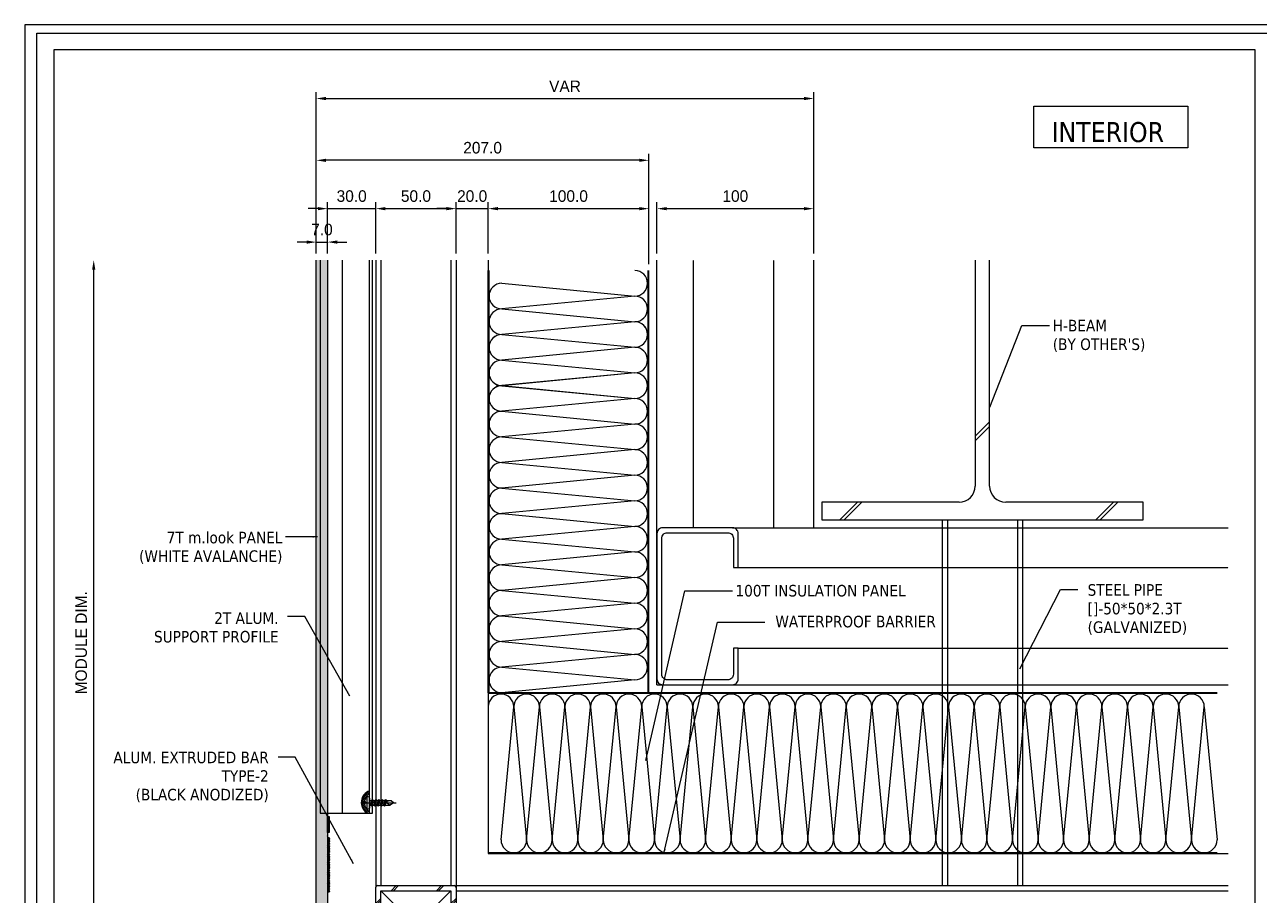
# Model space of a CAD drawing. Header units: millimetres. Extents: x 6755 to 21493, y 282 to 5565.
# Drawn here: x 18005 to 18773, y 5023 to 5565 of the extents above; entities that cross this region are included whole.
import ezdxf

# ---------------------------------------------------------------- set-up
doc = ezdxf.new("R2010")
doc.units = ezdxf.units.MM
doc.header["$MEASUREMENT"] = 0
doc.linetypes.add('CENTER', pattern=[7.75, 7.25, -0.25, 0, -0.25])
doc.linetypes.add('HIDDEN', pattern=[0.375, 0.25, -0.125])
doc.layers.add('1', color=1, linetype='CENTER', lineweight=5, true_color=0xff0000)
for name, color, linetype, true_color in [('4', 4, 'Continuous', 0x00ffff), ('7', 7, 'Continuous', 0x000000), ('Components', 7, 'Continuous', 0x000000), ('H-BEAM', 4, 'Continuous', 0x00ffff), ('Hatch', 7, 'Continuous', 0xc0c0c0), ('nt', 7, 'Continuous', 0x994c00), ('NT Panel', 7, 'Continuous', 0xbfff7f), ('PANEL', 9, 'Continuous', 0x808080), ('REV01', 7, 'Continuous', 0xc0c0c0), ('ST_L PIPE', 2, 'Continuous', 0xffff00), ('TE 07', 7, 'Continuous', 0x000000), ('TEXT', 2, 'Continuous', 0xffff00), ('Welding', 1, 'Continuous', 0xff0000)]:
    doc.layers.add(name, color=color, linetype=linetype, true_color=true_color)
doc.layers.add('DIM', color=1, linetype='Continuous')
doc.styles.add('Expo M', font='Expo M.ttf')
doc.dimstyles.new('DS2', dxfattribs={"dimscale": 2, "dimtxt": 1.8, "dimasz": 1.5, "dimexe": 1, "dimexo": 1, "dimgap": 0.5, "dimtad": 1, "dimtoh": 1, "dimdec": 1, "dimzin": 1, "dimdsep": 46, "dimtxsty": 'Expo M', "dimcen": 2, "dimadec": 1, "dimazin": 0, "dimtfac": 1, "dimtdec": 4, "dimtix": 1, "dimtmove": 1, "dimatfit": 3, "dimfxl": 1, "dimtolj": 1, "dimtzin": 1, "dimarcsym": 0})
doc.dimstyles.new('알루이엔씨4', dxfattribs={"dimscale": 4, "dimtxt": 1.8, "dimasz": 1.5, "dimexe": 1, "dimexo": 1, "dimgap": 1, "dimtad": 1, "dimtoh": 1, "dimdec": 1, "dimzin": 1, "dimdsep": 46, "dimtxsty": 'Expo M', "dimcen": 2, "dimclrt": 2, "dimadec": 1, "dimazin": 0, "dimtfac": 1, "dimtdec": 1, "dimtix": 1, "dimtmove": 1, "dimatfit": 3, "dimfxl": 1, "dimtolj": 1, "dimtzin": 1, "dimarcsym": 0})

# ---------------------------------------------------------------- blocks, each defined once
blk = doc.blocks.new('*D15')
at = {"layer": 'Defpoints', "color": 0, "transparency": 16777216}
for p in [(18495.56, 5450.55), (18398, 5418.6), (18495.56, 5418.6)]:
    blk.add_point(p, dxfattribs=at)
at = {"layer": 'DIM', "color": 0, "lineweight": -2, "transparency": 16777216}
for p, q in [((18398, 5422.6), (18398, 5454.55)), ((18404, 5450.55), (18489.56, 5450.55)), ((18495.56, 5422.6), (18495.56, 5454.55))]:
    blk.add_line(p, q, dxfattribs=at)
at = {"layer": 'DIM', "color": 0, "transparency": 16777216}
for points in [[(18404, 5451.55), (18404, 5449.55), (18398, 5450.55)], [(18489.56, 5451.55), (18489.56, 5449.55), (18495.56, 5450.55)]]:
    blk.add_solid(points, dxfattribs=at)
at = {"layer": 'DIM', "color": 2, "transparency": 16777216, "insert": (18446.78, 5458.33), "char_height": 7.2, "attachment_point": 5, "style": 'Expo M'}
blk.add_mtext('\\A1;100', dxfattribs=at)
blk = doc.blocks.new('*D16')
at = {"layer": 'Defpoints', "color": 0, "transparency": 16777216}
for p in [(18393, 5450.55), (18293, 5418.6), (18393, 5412.07)]:
    blk.add_point(p, dxfattribs=at)
at = {"layer": 'DIM', "color": 0, "lineweight": -2, "transparency": 16777216}
for p, q in [((18293, 5422.6), (18293, 5454.55)), ((18299, 5450.55), (18387, 5450.55)), ((18393, 5416.07), (18393, 5454.55))]:
    blk.add_line(p, q, dxfattribs=at)
at = {"layer": 'DIM', "color": 0, "transparency": 16777216}
for points in [[(18299, 5451.55), (18299, 5449.55), (18293, 5450.55)], [(18387, 5451.55), (18387, 5449.55), (18393, 5450.55)]]:
    blk.add_solid(points, dxfattribs=at)
at = {"layer": 'DIM', "color": 2, "transparency": 16777216, "insert": (18343, 5458.33), "char_height": 7.2, "attachment_point": 5, "style": 'Expo M'}
blk.add_mtext('\\A1;100.0', dxfattribs=at)
blk = doc.blocks.new('*D17')
at = {"layer": 'Defpoints', "color": 0, "transparency": 16777216}
for p in [(18273.01, 5450.55), (18223.01, 5418.6), (18273.01, 5418.6)]:
    blk.add_point(p, dxfattribs=at)
at = {"layer": 'DIM', "color": 0, "lineweight": -2, "transparency": 16777216}
for p, q in [((18223.01, 5422.6), (18223.01, 5454.55)), ((18229.01, 5450.55), (18267.01, 5450.55)), ((18273.01, 5422.6), (18273.01, 5454.55))]:
    blk.add_line(p, q, dxfattribs=at)
at = {"layer": 'DIM', "color": 0, "transparency": 16777216}
for points in [[(18229.01, 5451.55), (18229.01, 5449.55), (18223.01, 5450.55)], [(18267.01, 5451.55), (18267.01, 5449.55), (18273.01, 5450.55)]]:
    blk.add_solid(points, dxfattribs=at)
at = {"layer": 'DIM', "color": 2, "transparency": 16777216, "insert": (18248.01, 5458.33), "char_height": 7.2, "attachment_point": 5, "style": 'Expo M'}
blk.add_mtext('\\A1;50.0', dxfattribs=at)
blk = doc.blocks.new('*D18')
at = {"layer": 'Defpoints', "color": 0, "transparency": 16777216}
for p in [(18193, 5429.75), (18186, 5418.6), (18193, 5418.6)]:
    blk.add_point(p, dxfattribs=at)
at = {"layer": 'DIM', "color": 0, "lineweight": -2, "transparency": 16777216}
for p, q in [((18186, 5422.6), (18186, 5433.75)), ((18193, 5422.6), (18193, 5433.75)), ((18180, 5429.75), (18174, 5429.75)), ((18186, 5429.75), (18193, 5429.75)), ((18199, 5429.75), (18205, 5429.75))]:
    blk.add_line(p, q, dxfattribs=at)
at = {"layer": 'DIM', "color": 0, "transparency": 16777216}
for points in [[(18180, 5430.75), (18180, 5428.75), (18186, 5429.75)], [(18199, 5430.75), (18199, 5428.75), (18193, 5429.75)]]:
    blk.add_solid(points, dxfattribs=at)
at = {"layer": 'DIM', "color": 2, "transparency": 16777216, "insert": (18189.5, 5437.53), "char_height": 7.2, "attachment_point": 5, "style": 'Expo M'}
blk.add_mtext('\\A1;7.0', dxfattribs=at)
blk = doc.blocks.new('A$C5B8479A7')
at = {"layer": 'Hatch'}
for p, q in [((-58.53, -29.69), (-14.93, 13.91)), ((-58.53, 13.91), (-14.93, -29.69))]:
    blk.add_line(p, q, dxfattribs=at)
at = {"layer": 'ST_L PIPE'}
for p, q in [((-61.73, -31.89), (-61.73, 16.11)), ((-60.73, 17.11), (-12.73, 17.11)), ((-11.73, 16.11), (-11.73, -31.89)), ((-12.73, -32.89), (-60.73, -32.89))]:
    blk.add_line(p, q, dxfattribs=at)
at = {"layer": 'ST_L PIPE', "color": 1, "true_color": 0xff0000}
for p, q in [((-52.21, 13.91), (-49.01, 17.11)), ((-50.79, 13.91), (-47.59, 17.11)), ((-24.01, 13.91), (-20.81, 17.11)), ((-22.59, 13.91), (-19.39, 17.11)), ((-61.73, 6), (-58.53, 9.2)), ((-61.73, 4.58), (-58.53, 7.78)), ((-61.73, -25.2), (-58.53, -22)), ((-61.73, -26.62), (-58.53, -23.42)), ((-52.21, -32.89), (-49.01, -29.69)), ((-50.79, -32.89), (-47.59, -29.69)), ((-24.01, -32.89), (-20.81, -29.69)), ((-22.59, -32.89), (-19.39, -29.69))]:
    blk.add_line(p, q, dxfattribs=at)
at = {"layer": 'ST_L PIPE'}
blk.add_lwpolyline([(-14.93, -29.69), (-58.53, -29.69), (-58.53, 13.91), (-14.93, 13.91)], close=True, dxfattribs=at)
for centre, start, end in [((-60.73, 16.11), 90, 180), ((-12.73, 16.11), 0, 90), ((-60.73, -31.89), 180, 270), ((-12.73, -31.89), 270, 0)]:
    blk.add_arc(centre, 1, start, end, dxfattribs=at)
at = {"layer": 'Welding'}
for p, q in [((-14.93, 6), (-11.73, 9.2)), ((-14.93, 4.58), (-11.73, 7.78)), ((-14.93, -25.2), (-11.73, -22)), ((-14.93, -26.62), (-11.73, -23.42))]:
    blk.add_line(p, q, dxfattribs=at)
blk = doc.blocks.new('AL-TEMPLATE')
at = {"color": 9, "true_color": 0xc0c0c0}
blk.add_lwpolyline([(1976.34, 1509.45), (2808.34, 1509.45), (2808.34, 927.05), (1976.34, 927.05)], close=True, dxfattribs=at)
at = {"layer": 'nt', "color": 254, "linetype": 'Continuous', "true_color": 0xd6d6d6}
blk.add_lwpolyline([(1972.34, 1515.25), (1972.34, 921.25), (2812.34, 921.25), (2812.34, 1515.25)], close=True, dxfattribs=at)
at = {"layer": 'TE 07'}
blk.add_lwpolyline([(1984.07, 1501.32), (2709.08, 1501.32), (2709.08, 935.18), (1984.07, 935.18)], close=True, dxfattribs=at)
blk = doc.blocks.new('sandwitch-p')
at = {"layer": 'PANEL'}
for p, q in [((-402.14, 2613.74), (-394.18, 2696.5)), ((-394.18, 2696.5), (-386.22, 2613.74)), ((-386.22, 2613.74), (-378.27, 2696.5)), ((-378.27, 2696.5), (-370.31, 2613.74)), ((-370.31, 2613.74), (-362.35, 2696.5)), ((-362.35, 2696.5), (-354.39, 2613.74)), ((-354.39, 2613.74), (-346.43, 2696.5)), ((-346.43, 2696.5), (-338.48, 2613.74)), ((-338.48, 2613.74), (-330.52, 2696.5)), ((-330.52, 2696.5), (-322.56, 2613.74))]:
    blk.add_line(p, q, dxfattribs=at)
for points in [[(-322.56, 2705.28), (-410.1, 2705.28)], [(-322.56, 2704.78), (-410.1, 2704.78)], [(-322.56, 2605.78), (-410.1, 2605.78)], [(-322.56, 2605.28), (-410.1, 2605.28)]]:
    blk.add_lwpolyline(points, dxfattribs=at)
for centre, start, end in [((-402.14, 2696.5), 0, 180), ((-386.22, 2696.5), 0, 180), ((-370.31, 2696.5), 0, 180), ((-354.39, 2696.5), 0, 180), ((-338.48, 2696.5), 0, 180), ((-394.18, 2613.74), 180, 0), ((-378.27, 2613.74), 180, 0), ((-362.35, 2613.74), 180, 0), ((-346.43, 2613.74), 180, 0), ((-330.52, 2613.74), 180, 0)]:
    blk.add_arc(centre, 7.96, start, end, dxfattribs=at)
blk = doc.blocks.new('*D43')
at = {"layer": 'Defpoints', "color": 0, "transparency": 16777216}
for p in [(18186, 5480.62), (18186, 5418.6), (18393, 5418.6)]:
    blk.add_point(p, dxfattribs=at)
at = {"layer": 'DIM', "color": 0, "lineweight": -2, "transparency": 16777216}
for p, q in [((18186, 5422.6), (18186, 5484.62)), ((18387, 5480.62), (18192, 5480.62)), ((18393, 5422.6), (18393, 5484.62))]:
    blk.add_line(p, q, dxfattribs=at)
at = {"layer": 'DIM', "color": 0, "transparency": 16777216}
for points in [[(18192, 5481.62), (18192, 5479.62), (18186, 5480.62)], [(18387, 5481.62), (18387, 5479.62), (18393, 5480.62)]]:
    blk.add_solid(points, dxfattribs=at)
at = {"layer": 'DIM', "color": 2, "transparency": 16777216, "insert": (18289.5, 5488.41), "char_height": 7.2, "attachment_point": 5, "style": 'Expo M'}
blk.add_mtext('\\A1;207.0', dxfattribs=at)
blk = doc.blocks.new('*D44')
at = {"layer": 'Defpoints', "color": 0, "transparency": 16777216}
for p in [(18293, 5450.55), (18273, 5418.6), (18293, 5418.6)]:
    blk.add_point(p, dxfattribs=at)
at = {"layer": 'DIM', "color": 0, "lineweight": -2, "transparency": 16777216}
for p, q in [((18267, 5450.55), (18261, 5450.55)), ((18273, 5422.6), (18273, 5454.55)), ((18273, 5450.55), (18293, 5450.55)), ((18293, 5422.6), (18293, 5454.55)), ((18299, 5450.55), (18305, 5450.55))]:
    blk.add_line(p, q, dxfattribs=at)
at = {"layer": 'DIM', "color": 0, "transparency": 16777216}
for points in [[(18267, 5451.55), (18267, 5449.55), (18273, 5450.55)], [(18299, 5451.55), (18299, 5449.55), (18293, 5450.55)]]:
    blk.add_solid(points, dxfattribs=at)
at = {"layer": 'DIM', "color": 2, "transparency": 16777216, "insert": (18283, 5458.34), "char_height": 7.2, "attachment_point": 5, "style": 'Expo M'}
blk.add_mtext('\\A1;20.0', dxfattribs=at)
blk = doc.blocks.new('*D45')
at = {"layer": 'Defpoints', "color": 0, "transparency": 16777216}
for p in [(18223.01, 5450.55), (18193, 5418.6), (18223.01, 5418.6)]:
    blk.add_point(p, dxfattribs=at)
at = {"layer": 'DIM', "color": 0, "lineweight": -2, "transparency": 16777216}
for p, q in [((18187, 5450.55), (18181, 5450.55)), ((18193, 5422.6), (18193, 5454.55)), ((18193, 5450.55), (18223.01, 5450.55)), ((18223.01, 5422.6), (18223.01, 5454.55)), ((18229.01, 5450.55), (18235.01, 5450.55))]:
    blk.add_line(p, q, dxfattribs=at)
at = {"layer": 'DIM', "color": 0, "transparency": 16777216}
for points in [[(18187, 5451.55), (18187, 5449.55), (18193, 5450.55)], [(18229.01, 5451.55), (18229.01, 5449.55), (18223.01, 5450.55)]]:
    blk.add_solid(points, dxfattribs=at)
at = {"layer": 'DIM', "color": 2, "transparency": 16777216, "insert": (18208.01, 5458.33), "char_height": 7.2, "attachment_point": 5, "style": 'Expo M'}
blk.add_mtext('\\A1;30.0', dxfattribs=at)
blk = doc.blocks.new('*D46')
at = {"layer": 'Defpoints', "color": 0, "transparency": 16777216}
for p in [(18495.56, 5519.05), (18186, 5418.6), (18495.56, 5418.6)]:
    blk.add_point(p, dxfattribs=at)
at = {"layer": 'DIM', "color": 0, "lineweight": -2, "transparency": 16777216}
for p, q in [((18186, 5422.6), (18186, 5523.05)), ((18192, 5519.05), (18489.56, 5519.05)), ((18495.56, 5422.6), (18495.56, 5523.05))]:
    blk.add_line(p, q, dxfattribs=at)
at = {"layer": 'DIM', "color": 0, "transparency": 16777216}
for points in [[(18192, 5520.05), (18192, 5518.05), (18186, 5519.05)], [(18489.56, 5520.05), (18489.56, 5518.05), (18495.56, 5519.05)]]:
    blk.add_solid(points, dxfattribs=at)
at = {"layer": 'DIM', "color": 2, "transparency": 16777216, "insert": (18340.78, 5526.65), "char_height": 7.2, "attachment_point": 5, "style": 'Expo M'}
blk.add_mtext('\\A1;VAR', dxfattribs=at)
blk = doc.blocks.new('*D47')
at = {"layer": 'Defpoints', "color": 0, "transparency": 16777216}
for p in [(18047.46, 5418.6), (18047.46, 5418.6), (18110.45, 4942.46)]:
    blk.add_point(p, dxfattribs=at)
at = {"layer": 'DIM', "color": 0, "lineweight": -2, "transparency": 16777216}
for p, q in [((18047.46, 4948.46), (18047.46, 5412.6)), ((18106.45, 4942.46), (18043.46, 4942.46))]:
    blk.add_line(p, q, dxfattribs=at)
at = {"layer": 'DIM', "color": 0, "transparency": 16777216}
for points in [[(18046.46, 5412.6), (18048.46, 5412.6), (18047.46, 5418.6)], [(18046.46, 4948.46), (18048.46, 4948.46), (18047.46, 4942.46)]]:
    blk.add_solid(points, dxfattribs=at)
at = {"layer": 'DIM', "color": 2, "transparency": 16777216, "insert": (18039.68, 5180.53), "char_height": 7.2, "attachment_point": 5, "rotation": 90, "style": 'Expo M'}
blk.add_mtext('\\A1;MODULE DIM.', dxfattribs=at)
blk = doc.blocks.new('피스')
at = {"color": 6, "true_color": 0xff00ff}
for p, q in [((-4, 1.5), (-4, 1)), ((-4, 1.5), (4, 1.5)), ((-3, 0), (3, 0)), ((-0.4, 2.3), (0.4, 2.3)), ((4, 1.5), (4, 1)), ((2, -1.5), (-2, -2)), ((-1.5, -1.5), (-2, -2)), ((-2, -2), (-1.5, -2.5)), ((-1.5, -3.5), (-2, -4)), ((2, -3.5), (-2, -4)), ((-2, -4), (-1.5, -4.5)), ((-1.5, -5.5), (-2, -6)), ((2, -5.5), (-2, -6)), ((-2, -6), (-1.5, -6.5)), ((-1.5, -7.5), (-2, -8)), ((2, -7.5), (-2, -8)), ((-1.5, -0.5), (-1.5, -1.5)), ((1.5, -1), (-1.5, -1.5)), ((1.5, -2), (-1.5, -2.5)), ((-1.5, -2.5), (-1.5, -3.5)), ((1.5, -3), (-1.5, -3.5)), ((1.5, -4), (-1.5, -4.5)), ((-1.5, -4.5), (-1.5, -5.5)), ((1.5, -5), (-1.5, -5.5)), ((1.5, -6), (-1.5, -6.5)), ((-1.5, -6.5), (-1.5, -7.5)), ((1.5, -7), (-1.5, -7.5)), ((1.5, -0.5), (1.5, -1)), ((1.5, -1), (2, -1.5)), ((2, -1.5), (1.5, -2)), ((1.5, -2), (1.5, -3)), ((1.5, -3), (2, -3.5)), ((2, -3.5), (1.5, -4)), ((1.5, -4), (1.5, -5)), ((1.5, -5), (2, -5.5)), ((2, -5.5), (1.5, -6)), ((1.5, -6), (1.5, -7)), ((1.5, -7), (2, -7.5)), ((2, -7.5), (1.5, -8)), ((-2, -8), (-1.5, -8.5)), ((-1.5, -9.5), (-2, -10)), ((2, -9.5), (-2, -10)), ((-2, -10), (-1.5, -10.5)), ((1.5, -8), (-1.5, -8.5)), ((-1.5, -8.5), (-1.5, -9.5)), ((1.5, -9), (-1.5, -9.5)), ((1.5, -10), (-1.5, -10.5)), ((-1.5, -10.5), (-1.5, -13.5)), ((0, -15), (-1.5, -13.5)), ((-1.27, -13.54), (-1.27, -11.97)), ((0, -15), (-1.27, -13.54)), ((0, -15), (1.5, -13.03)), ((1.5, -13.03), (0.6, -11.47)), ((1.5, -8), (1.5, -9)), ((1.5, -9), (2, -9.5)), ((2, -9.5), (1.5, -10)), ((1.5, -10), (1.5, -13.03))]:
    blk.add_line(p, q, dxfattribs=at)
at = {"color": 1, "linetype": 'CENTER', "true_color": 0xff0000}
for p, q in [((-0.5, 2.98), (-0.4, 2.3)), ((0, 4.99), (0, -16.77)), ((0.5, 2.98), (0.4, 2.3))]:
    blk.add_line(p, q, dxfattribs=at)
at = {"color": 6, "true_color": 0xff00ff}
for centre, radius, start, end in [((0, -3.08), 6.08, 94.71456, 131.11209), ((-3, 1), 1, 180, 270), ((-2, -0.5), 0.5, 0, 90), ((0, -3.08), 6.08, 48.88791, 85.28544), ((2, -0.5), 0.5, 90, 180), ((3, 1), 1, 270, 0), ((-0.27, -11.97), 1, 30.08633, 180)]:
    blk.add_arc(centre, radius, start, end, dxfattribs=at)
blk = doc.blocks.new('N-SCREW')
at = {"color": 6, "true_color": 0xff00ff}
blk.add_blockref('피스', (17.25, -1.03), dxfattribs=at)

msp = doc.modelspace()

# ---------------------------------------------------------------- hatches: boundary and pattern name
at = {"extrusion": (0, 0, -1)}
h = msp.add_hatch(dxfattribs=at)
h.set_pattern_fill('JIS_WOOD', angle=90, style=0, pattern_type=2)
h.set_pattern_definition([(135, (-12155.3891, 12286.35056), (-0.5, -0.5), [])])
h.paths.add_polyline_path([(-18194.005, 5072.456), (-18194.005, 5062.456), (-18193.005, 5062.456), (-18193.005, 5072.456)], flags=0)
h = msp.add_hatch()
h.set_pattern_fill('ANSI31', color=256)
h.set_pattern_definition([(45, (17749.40596, 2431.77491), (-0.0883883476, 0.0883883476), [])])
h.paths.add_polyline_path([(18194.005, 5052.456), (18194.505, 5052.956), (18194.005, 5053.456), (18194.505, 5053.956), (18194.005, 5054.456), (18194.505, 5054.956), (18194.005, 5055.456), (18194.505, 5055.956), (18194.005, 5056.456), (18194.505, 5056.956), (18194.005, 5057.456), (18194.505, 5057.956), (18194.005, 5058.456), (18194.505, 5058.956), (18194.005, 5059.456, -0.4142136), (18193.005, 5060.456), (18193.005, 5024.456, -0.4142136), (18194.005, 5025.456), (18194.505, 5025.956), (18194.005, 5026.456), (18194.505, 5026.956), (18194.005, 5027.456), (18194.505, 5027.956), (18194.005, 5028.456), (18194.505, 5028.956), (18194.005, 5029.456), (18194.505, 5029.956), (18194.005, 5030.456), (18194.505, 5030.956), (18194.005, 5031.456), (18194.505, 5031.956), (18194.005, 5032.456), (18194.505, 5032.956), (18194.005, 5033.456), (18194.505, 5033.956), (18194.005, 5034.456), (18194.505, 5034.956), (18194.005, 5035.456), (18194.505, 5035.956), (18194.005, 5036.456), (18194.505, 5036.956), (18194.005, 5037.456), (18194.505, 5037.956), (18194.005, 5038.456), (18194.505, 5038.956), (18194.005, 5039.456), (18194.505, 5039.956), (18194.005, 5040.456), (18194.505, 5040.956), (18194.005, 5041.456), (18194.505, 5041.956), (18194.005, 5042.456), (18194.505, 5042.956), (18194.005, 5043.456), (18194.505, 5043.956), (18194.005, 5044.456), (18194.505, 5044.956), (18194.005, 5045.456), (18194.505, 5045.956), (18194.005, 5046.456), (18194.505, 5046.956), (18194.005, 5047.456), (18194.505, 5047.956), (18194.005, 5048.456), (18194.505, 5048.956), (18194.005, 5049.456), (18194.505, 5049.956), (18194.005, 5050.456), (18194.505, 5050.956), (18194.005, 5051.456), (18194.505, 5051.956)])
at = {"layer": '1', "extrusion": (0, 0, -1)}
h = msp.add_hatch(dxfattribs=at)
h.set_pattern_fill('ANSI37', color=256, scale=0.3, angle=90, style=0, pattern_type=2)
h.set_pattern_definition([(135, (70802.594, -752821.2648), (-0.6735192091, -0.6735192091), []), (225, (70802.594, -752821.2648), (0.6735192091, -0.6735192091), [])])
h.paths.add_polyline_path([(-18217.339, 5074.781), (-18219.005, 5076.03), (-18219.005, 5076.29), (-18218.379, 5076.29), (-18218.35, 5076.289), (-18218.32, 5076.29), (-18218.291, 5076.29), (-18218.261, 5076.292), (-18218.231, 5076.294), (-18218.201, 5076.297), (-18218.171, 5076.301), (-18218.141, 5076.305), (-18218.11, 5076.31), (-18218.08, 5076.315), (-18218.049, 5076.322), (-18218.019, 5076.329), (-18217.988, 5076.337), (-18217.958, 5076.346), (-18217.927, 5076.355), (-18217.897, 5076.365), (-18217.866, 5076.376), (-18217.836, 5076.388), (-18217.806, 5076.4), (-18217.777, 5076.413), (-18217.747, 5076.427), (-18217.718, 5076.442), (-18217.689, 5076.458), (-18217.66, 5076.474), (-18217.632, 5076.491), (-18217.603, 5076.508), (-18217.576, 5076.527), (-18217.549, 5076.546), (-18217.522, 5076.566), (-18217.495, 5076.586), (-18217.47, 5076.607), (-18217.444, 5076.629), (-18217.419, 5076.651), (-18217.395, 5076.674), (-18217.372, 5076.697), (-18217.349, 5076.721), (-18217.326, 5076.746), (-18217.304, 5076.771), (-18217.283, 5076.796), (-18217.263, 5076.822), (-18217.243, 5076.849), (-18217.224, 5076.875), (-18217.205, 5076.903), (-18217.188, 5076.93), (-18217.171, 5076.958), (-18217.154, 5076.986), (-18217.139, 5077.014), (-18217.124, 5077.043), (-18217.11, 5077.072), (-18217.097, 5077.101), (-18217.084, 5077.13), (-18217.072, 5077.159), (-18217.061, 5077.189), (-18217.051, 5077.218), (-18217.041, 5077.247), (-18217.032, 5077.277), (-18217.024, 5077.306), (-18217.017, 5077.336), (-18217.01, 5077.365), (-18217.004, 5077.395), (-18216.999, 5077.424), (-18216.994, 5077.453), (-18216.99, 5077.482), (-18216.986, 5077.511), (-18216.874, 5077.928), (-18216.776, 5078.35), (-18216.732, 5078.563), (-18216.692, 5078.777), (-18216.656, 5078.992), (-18216.623, 5079.208), (-18216.594, 5079.425), (-18216.569, 5079.642), (-18216.548, 5079.86), (-18216.531, 5080.079), (-18216.517, 5080.298), (-18216.508, 5080.517), (-18216.502, 5080.737), (-18216.5, 5080.956), (-18216.502, 5081.176), (-18216.508, 5081.395), (-18216.517, 5081.615), (-18216.531, 5081.834), (-18216.548, 5082.052), (-18216.569, 5082.27), (-18216.594, 5082.488), (-18216.623, 5082.705), (-18216.656, 5082.921), (-18216.692, 5083.136), (-18216.732, 5083.35), (-18216.776, 5083.563), (-18216.874, 5083.985), (-18216.986, 5084.402), (-18216.99, 5084.43), (-18216.994, 5084.458), (-18216.998, 5084.486), (-18217.003, 5084.515), (-18217.009, 5084.543), (-18217.016, 5084.572), (-18217.023, 5084.601), (-18217.031, 5084.629), (-18217.039, 5084.658), (-18217.048, 5084.687), (-18217.058, 5084.715), (-18217.069, 5084.744), (-18217.08, 5084.772), (-18217.092, 5084.8), (-18217.104, 5084.829), (-18217.118, 5084.857), (-18217.132, 5084.884), (-18217.146, 5084.912), (-18217.162, 5084.939), (-18217.178, 5084.966), (-18217.194, 5084.993), (-18217.212, 5085.02), (-18217.23, 5085.046), (-18217.249, 5085.072), (-18217.268, 5085.097), (-18217.288, 5085.122), (-18217.308, 5085.147), (-18217.33, 5085.171), (-18217.351, 5085.194), (-18217.374, 5085.217), (-18217.397, 5085.24), (-18217.42, 5085.262), (-18217.444, 5085.284), (-18217.468, 5085.305), (-18217.493, 5085.325), (-18217.519, 5085.345), (-18217.544, 5085.364), (-18217.57, 5085.382), (-18217.597, 5085.4), (-18217.624, 5085.417), (-18217.651, 5085.434), (-18217.679, 5085.45), (-18217.707, 5085.465), (-18217.735, 5085.479), (-18217.763, 5085.493), (-18217.792, 5085.506), (-18217.82, 5085.518), (-18217.849, 5085.53), (-18217.878, 5085.541), (-18217.907, 5085.551), (-18217.936, 5085.561), (-18217.966, 5085.569), (-18217.995, 5085.578), (-18218.024, 5085.585), (-18218.054, 5085.592), (-18218.083, 5085.598), (-18218.112, 5085.603), (-18218.141, 5085.608), (-18218.17, 5085.612), (-18218.199, 5085.615), (-18218.228, 5085.618), (-18218.257, 5085.62), (-18218.285, 5085.622), (-18218.313, 5085.623), (-18219.005, 5085.623), (-18219.005, 5088.47), (-18218.77, 5088.376), (-18218.537, 5088.274), (-18218.305, 5088.163), (-18218.075, 5088.044), (-18217.848, 5087.916), (-18217.623, 5087.78), (-18217.402, 5087.635), (-18217.185, 5087.483), (-18216.973, 5087.322), (-18216.765, 5087.153), (-18216.562, 5086.977), (-18216.365, 5086.793), (-18216.174, 5086.602), (-18215.989, 5086.404), (-18215.811, 5086.2), (-18215.64, 5085.989), (-18215.477, 5085.773), (-18215.321, 5085.551), (-18215.174, 5085.324), (-18215.034, 5085.093), (-18214.903, 5084.858), (-18214.781, 5084.618), (-18214.667, 5084.376), (-18214.562, 5084.131), (-18214.466, 5083.884), (-18214.379, 5083.634), (-18214.301, 5083.384), (-18214.231, 5083.133), (-18214.171, 5082.881), (-18214.119, 5082.629), (-18214.076, 5082.378), (-18214.041, 5082.128), (-18214.015, 5081.876), (-18213.997, 5081.622), (-18213.986, 5081.365), (-18213.985, 5081.106), (-18213.992, 5080.846), (-18214.008, 5080.584), (-18214.033, 5080.321), (-18214.067, 5080.058), (-18214.11, 5079.795), (-18214.162, 5079.532), (-18214.224, 5079.271), (-18214.294, 5079.011), (-18214.374, 5078.753), (-18214.463, 5078.497), (-18214.561, 5078.244), (-18214.668, 5077.995), (-18214.783, 5077.75), (-18214.907, 5077.509), (-18215.039, 5077.272), (-18215.178, 5077.041), (-18215.326, 5076.815), (-18215.48, 5076.596), (-18215.642, 5076.382), (-18215.81, 5076.175), (-18215.984, 5075.975), (-18216.163, 5075.781), (-18216.349, 5075.595), (-18216.539, 5075.417), (-18216.733, 5075.246), (-18216.932, 5075.083), (-18217.134, 5074.928)], flags=0)
at = {"layer": 'NT Panel', "true_color": 0xff7f00}
h = msp.add_hatch(dxfattribs=at)
h.set_pattern_fill('AR-SAND', color=30, scale=0.2, angle=90, style=0, pattern_type=2)
h.set_pattern_definition([(127.5, (21432.544, 9208.127), (-9.788265, -0.320006), [0, -7.7216, 0, -8.636, 0, -8.255]), (97.5, (21432.544, 9208.127), (-14.336502, 8.990466), [0, -4.1656, 0, -6.9596, 0, -2.667]), (57.5, (21432.544, 9201.878), (-0.028744, 15.819847), [0, -2.54, 0, -9.144, 0, -11.938]), (47.5, (21432.544, 9201.878), (-4.458586, 15.27113), [0, -1.27, 0, -5.9944, 0, -6.858])])
h.paths.add_polyline_path([(18193.005, 5418.599), (18186.005, 5418.599), (18186.005, 4952.456), (18193.005, 4952.456)])

# ---------------------------------------------------------------- linework, layer by layer
at = {"color": 3, "true_color": 0x00ff00}
for p, q in [((18188.505, 5418.599), (18188.505, 5074.456)), ((18202.348, 5074.456), (18202.348, 5418.599)), ((18219.005, 5074.456), (18219.005, 5418.599)), ((18221.005, 5074.456), (18221.005, 5418.599)), ((18188.505, 5074.456), (18221.005, 5074.456))]:
    msp.add_line(p, q, dxfattribs=at)
at = {"layer": '7'}
msp.add_arc((18221.778, 5081.186), 7.793, 110.842663, 235.283788, dxfattribs=at)
at = {"layer": 'Components', "color": 7}
msp.add_lwpolyline([(18194.005, 5072.456), (18194.005, 5062.456), (18193.005, 5062.456), (18193.005, 5072.456)], close=True, dxfattribs=at)
at = {"layer": 'H-BEAM', "color": 8, "linetype": 'ByBlock', "true_color": 0x808080}
for p, q in [((18596.057, 5418.599), (18596.057, 5278.009)), ((18605.057, 5278.009), (18605.057, 5418.599)), ((18586.057, 5268.009), (18500.557, 5268.009)), ((18500.557, 5268.009), (18500.557, 5257.009)), ((18700.557, 5268.009), (18615.057, 5268.009)), ((18700.557, 5257.009), (18700.557, 5268.009)), ((18500.557, 5257.009), (18700.557, 5257.009))]:
    msp.add_line(p, q, dxfattribs=at)
at = {"layer": 'H-BEAM', "color": 1, "true_color": 0xff0000}
for p, q in [((18596.108, 5308.976), (18605.057, 5317.925)), ((18596.057, 5306.097), (18605.057, 5315.097)), ((18511.789, 5257.009), (18522.789, 5268.009)), ((18514.617, 5257.009), (18525.617, 5268.009)), ((18671.113, 5257.009), (18682.113, 5268.009)), ((18673.942, 5257.009), (18684.942, 5268.009))]:
    msp.add_line(p, q, dxfattribs=at)
at = {"layer": 'H-BEAM', "color": 8, "linetype": 'ByBlock', "true_color": 0x808080}
for centre, start, end in [((18586.057, 5278.009), 270, 0), ((18615.057, 5278.009), 180, 270)]:
    msp.add_arc(centre, 10, start, end, dxfattribs=at)
at = {"layer": 'NT Panel', "color": 30, "true_color": 0xff7f00}
msp.add_lwpolyline([(18193.005, 5418.599), (18193.005, 4952.456), (18186.005, 4952.456), (18186.005, 5418.599)], dxfattribs=at)
at = {"layer": 'ST_L PIPE'}
for p, q in [((18223.005, 5418.599), (18223.005, 5028.456)), ((18273.005, 5418.599), (18273.005, 5028.456)), ((18575.557, 5257.009), (18575.557, 5029.456)), ((18625.557, 5257.009), (18625.557, 5029.456)), ((18273.005, 5029.456), (18753.605, 5029.456))]:
    msp.add_line(p, q, dxfattribs=at)
at = {"layer": 'ST_L PIPE', "color": 8, "linetype": 'HIDDEN', "true_color": 0x808080}
for p, q in [((18226.205, 5418.599), (18226.205, 5029.456)), ((18269.805, 5418.599), (18269.805, 5029.456)), ((18420.687, 5252.009), (18420.687, 5418.599)), ((18470.799, 5252.009), (18470.799, 5418.599)), ((18578.757, 5257.009), (18578.757, 5029.456)), ((18622.357, 5257.009), (18622.357, 5029.456)), ((18448.582, 5227.251), (18753.605, 5227.251)), ((18448.582, 5177.139), (18753.605, 5177.139)), ((18273.005, 5026.256), (18753.605, 5026.256))]:
    msp.add_line(p, q, dxfattribs=at)
at = {"layer": 'ST_L PIPE', "color": 5, "lineweight": 30}
for p, q in [((18293.005, 5418.599), (18293.005, 5049.456)), ((18293.005, 5049.456), (18753.605, 5049.456))]:
    msp.add_line(p, q, dxfattribs=at)
at = {"layer": 'ST_L PIPE', "color": 6, "true_color": 0xff00ff}
for p, q in [((18398.005, 5154.456), (18398.005, 5418.599)), ((18495.557, 5252.009), (18495.557, 5418.599)), ((18445.101, 5252.009), (18753.605, 5252.009)), ((18398.005, 5154.456), (18753.605, 5154.456))]:
    msp.add_line(p, q, dxfattribs=at)
at = {"layer": 'ST_L PIPE', "color": 8, "true_color": 0x808080}
msp.add_lwpolyline([(18445.582, 5160.937, -0.4142136), (18442.101, 5157.456), (18404.485, 5157.456, -0.4142136), (18401.005, 5160.937), (18401.005, 5245.528, -0.4142136), (18404.485, 5249.009), (18442.101, 5249.009, -0.4142136), (18445.582, 5245.528), (18445.582, 5227.251), (18448.582, 5227.251), (18448.582, 5248.528, 0.4142136), (18445.101, 5252.009), (18401.485, 5252.009, 0.4142136), (18398.005, 5248.528), (18398.005, 5157.937, 0.4142136), (18401.485, 5154.456), (18445.101, 5154.456, 0.4142136), (18448.582, 5157.937), (18448.582, 5177.139), (18445.582, 5177.139)], format="xyb", close=True, dxfattribs=at)
at = {"layer": 'TEXT', "color": 0}
msp.add_lwpolyline([(18632.672, 5514.363), (18728.415, 5514.363), (18728.415, 5488.37), (18632.672, 5488.37)], close=True, dxfattribs=at)

# ---------------------------------------------------------------- block references
at = {"rotation": 270}
for p in [(15687.723, 5001.973), (15687.723, 4986.057), (15687.723, 4906.476), (15687.723, 4826.896)]:
    msp.add_blockref('sandwitch-p', p, dxfattribs=at)
for name, p in [('sandwitch-p', (18703.104, 2444.175)), ('sandwitch-p', (18782.684, 2444.175)), ('sandwitch-p', (18862.264, 2444.175)), ('sandwitch-p', (18941.845, 2444.175)), ('sandwitch-p', (19021.425, 2444.175)), ('sandwitch-p', (19069.173, 2444.175)), ('A$C5B8479A7', (18284.732, 5012.343))]:
    msp.add_blockref(name, p)
at = {"xscale": -1, "rotation": 90}
msp.add_blockref('N-SCREW', (18217.977, 5098.207), dxfattribs=at)
at = {"layer": '4', "xscale": 1.32, "yscale": 1.32, "zscale": 1.32, "rotation": 270}
msp.add_blockref('AL-TEMPLATE', (16788.457, 8168.453), dxfattribs=at)

# ---------------------------------------------------------------- texts
at = {"layer": 'TEXT', "color": 2, "true_color": 0xffff00, "insert": (18643.578, 5491.702), "char_height": 12.48, "width": 89.13135, "attachment_point": 7, "line_spacing_factor": 0.963855}
msp.add_mtext('\\fTahoma;INTERIOR', dxfattribs=at)
at = {"layer": 'TEXT', "char_height": 7.2, "attachment_point": 1, "line_spacing_factor": 0.963855}
for s, insert, width in [("\\fTahoma;H-BEAM\\P(BY OTHER'S)", (18644.379, 5381.402), 66.89032), ('\\pxqr;{\\fTahoma|b0|i0|c0|p34;7T m.look PANEL\\P(WHITE AVALANCHE)}', (18064.472, 5249.586), 100.42839), ('{\\fTahoma|b0|i0|c0|p34;1\\fTahoma|b0|i0|c129|p34;00\\fTahoma|b0|i0|c0|p34;T INSULATION PANEL}', (18446.875, 5216.525), 118.49806), ('{\\fTahoma|b0|i0|c0|p34;STEEL PIPE\\P[]-50*50*\\fTahoma|b0|i0|c129|p34;2\\fTahoma|b0|i0|c0|p34;.\\fTahoma|b0|i0|c129|p34;3\\fTahoma|b0|i0|c0|p34;T\\P(GALVANIZED)}', (18666.051, 5216.985), 71.02452), ('\\pxqr;{\\fTahoma|b0|i0|c0|p34;2T ALUM.\\PSUPPORT PROFILE}', (18073.473, 5199.473), 89.04774), ('\\fTahoma;WATERPROOF BARRIER', (18471.701, 5197.319), 112.45935), ('\\pxqr;{\\fTahoma|b0|i0|c0|p34;ALUM. EXTRUDED BAR\\fTahoma|b0|i0|c129|p34;\\PTYPE-2\\fTahoma|b0|i0|c0|p34;\\P(BLACK \\fTahoma|b0|i0|c129|p34;ANODIZED\\fTahoma|b0|i0|c0|p34;)}', (18048.702, 5112.818), 107.67484)]:
    msp.add_mtext(s, dxfattribs=dict(at, insert=insert, width=width))

# ---------------------------------------------------------------- dimensions: what is measured, and where the dimension line sits
at = {"layer": 'DIM'}
for base, p1, text, picture, middle in [((18495.557, 5519.05), (18186.005, 5418.599), 'VAR', '*D46', (18340.781, 5526.65)), ((18495.557, 5450.551), (18398.005, 5418.599), '100', '*D15', (18446.781, 5458.331))]:
    dim = msp.add_linear_dim(base=base, p1=p1, p2=(18495.557, 5418.599), text=text, dimstyle='알루이엔씨4', dxfattribs=at)
    dim.commit()
    dim.dimension.update_dxf_attribs({"geometry": picture, "text_midpoint": middle})
for base, p1, p2, picture, middle in [((18186.005, 5480.617), (18393.005, 5418.599), (18186.005, 5418.599), '*D43', (18289.505, 5488.406)), ((18223.005, 5450.551), (18193.005, 5418.599), (18223.005, 5418.599), '*D45', (18208.005, 5458.331)), ((18273.005, 5450.551), (18223.005, 5418.599), (18273.005, 5418.599), '*D17', (18248.005, 5458.331)), ((18293.005, 5450.551), (18273.005, 5418.599), (18293.005, 5418.599), '*D44', (18283.005, 5458.34)), ((18393.005, 5450.551), (18293.005, 5418.599), (18393.005, 5412.071), '*D16', (18343.005, 5458.331)), ((18193.005, 5429.754), (18186.005, 5418.599), (18193.005, 5418.599), '*D18', (18189.505, 5437.534))]:
    dim = msp.add_linear_dim(base=base, p1=p1, p2=p2, dimstyle='알루이엔씨4', dxfattribs=at)
    dim.commit()
    dim.dimension.update_dxf_attribs({"geometry": picture, "text_midpoint": middle})
dim = msp.add_linear_dim(base=(18047.459, 5418.599), p1=(18110.447, 4942.456), p2=(18047.459, 5418.599), angle=90, text='MODULE DIM.', dimstyle='알루이엔씨4', dxfattribs=at)
dim.commit()
dim.dimension.update_dxf_attribs({"geometry": '*D47', "text_midpoint": (18039.679, 5180.527)})

# ---------------------------------------------------------------- leaders
at = {"layer": 'REV01'}
for points in [[(18605.168, 5327.096), (18625.017, 5377.901), (18642.257, 5377.901)], [(18186.682, 5246.384), (18174.619, 5246.384), (18166.803, 5246.384)], [(18391.055, 5107.273), (18415.423, 5212.856), (18445.036, 5212.856)], [(18623.899, 5164.395), (18649.107, 5213.637), (18660, 5213.637)], [(18206.834, 5147.346), (18178.785, 5196.94), (18168.133, 5196.94)], [(18402.386, 5049.456), (18435.608, 5193.401), (18465.221, 5193.401)], [(18209.205, 5043.046), (18172.853, 5109.37), (18162.201, 5109.37)]]:
    msp.add_leader(points, dimstyle='DS2', override={"dimgap": 0.5, "dimtad": 0}, dxfattribs=at)

doc.saveas('drawing.dxf')
